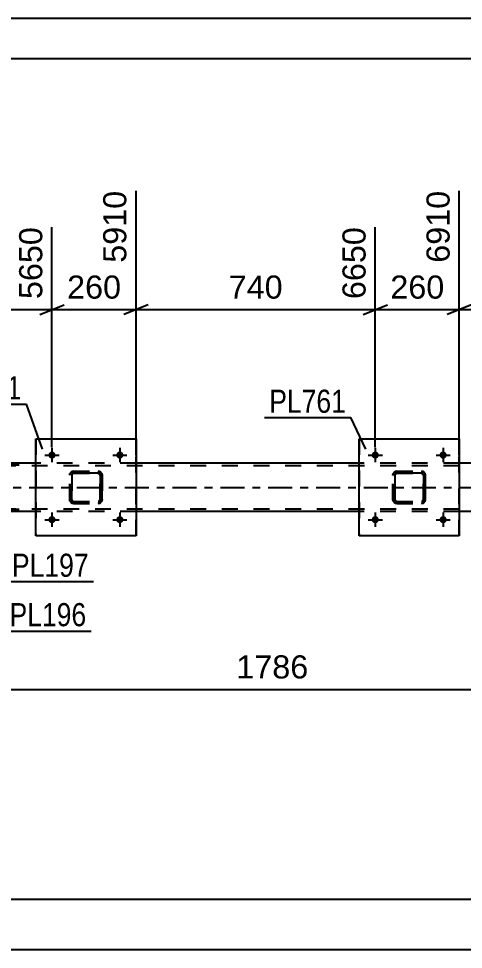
# Model space of a CAD drawing. Header units: millimetres. Extents: x -68 to 773, y -404 to 190.
# Drawn here: x 213.8 to 268.8, y 74.3 to 189.6 of the extents above; entities that cross this region are included whole.
import ezdxf

# ---------------------------------------------------------------- set-up
doc = ezdxf.new("R2010")
doc.units = ezdxf.units.MM
doc.linetypes.add('DXK_LINE_DOT2', pattern=[3.9198, 1.9599, -1.9599])
doc.linetypes.add('DXK_LINE_DOT3', pattern=[5.9187, 2.979, -0.9799, 0.9799, -0.9799])
doc.styles.add('Arial', font='ARIAL.TTF', dxfattribs={"height": 0.2})
doc.styles.add('Arial Narrow', font='ARIALN.TTF', dxfattribs={"height": 0.2})

# ---------------------------------------------------------------- blocks, each defined once
blk = doc.blocks.new('Unknown-318892922-1115')
at = {"color": 5, "linetype": 'Continuous'}
for p, q in [((773.35, 189.64), (-67.65, 189.64)), ((768.35, 184.64), (-62.65, 184.64))]:
    blk.add_line(p, q, dxfattribs=at)
blk = doc.blocks.new('Part-318892922-5623 - 5491')
at = {"color": 7, "linetype": 'DXK_LINE_DOT2'}
for p, q in [((220.13, 133.09), (220.16, 133.27)), ((220.17, 133.27), (220.13, 133.09)), ((220.13, 130.05), (220.13, 133.09)), ((220.13, 133.09), (220.13, 133.09)), ((220.13, 130.05), (220.13, 133.09)), ((220.37, 133.09), (220.39, 133.18)), ((220.38, 133.18), (220.37, 133.09)), ((220.37, 130.05), (220.37, 133.09)), ((220.37, 133.09), (220.37, 133.09)), ((220.37, 133.09), (220.37, 130.05)), ((220.44, 133.26), (220.38, 133.18)), ((220.39, 133.18), (220.44, 133.26)), ((220.42, 133.53), (220.61, 133.57)), ((220.61, 133.57), (220.43, 133.53)), ((220.44, 133.26), (220.52, 133.31)), ((220.51, 133.31), (220.44, 133.26)), ((220.61, 133.33), (220.51, 133.31)), ((220.52, 133.31), (220.61, 133.33)), ((220.61, 133.57), (223.65, 133.57)), ((220.61, 133.57), (220.61, 133.57)), ((220.61, 133.57), (223.65, 133.57)), ((220.61, 133.33), (223.65, 133.33)), ((220.61, 133.33), (220.61, 133.33)), ((223.65, 133.33), (220.61, 133.33)), ((223.65, 133.57), (223.65, 133.57)), ((223.65, 133.57), (223.83, 133.53)), ((223.83, 133.53), (223.65, 133.57)), ((223.65, 133.33), (223.65, 133.33)), ((223.65, 133.33), (223.74, 133.31)), ((223.74, 133.31), (223.65, 133.33)), ((223.74, 133.31), (223.74, 133.31)), ((223.74, 133.31), (223.82, 133.26)), ((223.82, 133.26), (223.74, 133.31)), ((223.82, 133.26), (223.87, 133.18)), ((223.87, 133.18), (223.82, 133.26)), ((223.87, 133.18), (223.89, 133.09)), ((223.89, 133.09), (223.87, 133.18)), ((223.89, 130.05), (223.89, 133.09)), ((223.89, 133.09), (223.89, 133.09)), ((223.89, 133.09), (223.89, 130.05)), ((224.09, 133.27), (224.13, 133.09)), ((224.13, 133.09), (224.09, 133.27)), ((224.13, 130.05), (224.13, 133.09)), ((224.13, 133.09), (224.13, 133.09)), ((224.13, 133.09), (224.13, 130.05)), ((220.13, 130.05), (220.13, 130.05)), ((220.16, 129.87), (220.13, 130.05)), ((220.13, 130.05), (220.17, 129.86)), ((220.37, 130.05), (220.37, 130.05)), ((220.39, 129.96), (220.37, 130.05)), ((220.37, 130.05), (220.38, 129.96)), ((220.38, 129.96), (220.44, 129.88)), ((220.44, 129.88), (220.39, 129.96)), ((220.42, 129.61), (220.43, 129.6)), ((220.61, 129.57), (220.42, 129.61)), ((220.43, 129.6), (220.61, 129.57)), ((220.52, 129.83), (220.44, 129.88)), ((220.44, 129.88), (220.51, 129.83)), ((220.51, 129.83), (220.61, 129.81)), ((220.61, 129.81), (220.52, 129.83)), ((220.61, 129.81), (223.65, 129.81)), ((220.61, 129.81), (220.61, 129.81)), ((220.61, 129.81), (223.65, 129.81)), ((220.61, 129.57), (223.65, 129.57)), ((220.61, 129.57), (220.61, 129.57)), ((220.61, 129.57), (223.65, 129.57)), ((223.74, 129.83), (223.65, 129.81)), ((223.65, 129.81), (223.74, 129.83)), ((223.65, 129.81), (223.65, 129.81)), ((223.83, 129.61), (223.65, 129.57)), ((223.65, 129.57), (223.83, 129.6)), ((223.65, 129.57), (223.65, 129.57)), ((223.82, 129.88), (223.74, 129.83)), ((223.74, 129.83), (223.82, 129.88)), ((223.87, 129.96), (223.82, 129.88)), ((223.82, 129.88), (223.87, 129.96)), ((223.89, 130.05), (223.87, 129.96)), ((223.87, 129.96), (223.89, 130.05)), ((223.89, 130.05), (223.89, 130.05)), ((224.13, 130.05), (224.09, 129.87)), ((224.09, 129.86), (224.13, 130.05)), ((224.13, 130.05), (224.13, 130.05))]:
    blk.add_line(p, q, dxfattribs=at)
at = {"color": 7, "linetype": 'DXK_LINE_DOT3'}
blk.add_line((222.13, 131.57), (222.12, 131.57), dxfattribs=at)
at = {"color": 7, "linetype": 'DXK_LINE_DOT2'}
for centre, start, end in [((220.61, 133.09), 112.5, 157.5), ((220.61, 133.09), 112.5, 157.5), ((223.65, 133.09), 22.5, 67.5), ((223.65, 133.09), 22.5, 67.5), ((220.61, 130.05), 202.5, 247.5), ((220.61, 130.05), 202.5, 247.5), ((223.65, 130.05), 292.5, 337.5), ((223.65, 130.05), 292.5, 337.5)]:
    blk.add_arc(centre, 0.48, start, end, dxfattribs=at)
blk = doc.blocks.new('Part-318892922-5622 - 5491')
at = {"color": 2, "linetype": 'Continuous'}
for p, q in [((215.93, 125.57), (215.93, 137.57)), ((215.93, 137.57), (215.93, 137.57)), ((215.93, 137.57), (228.33, 137.57)), ((228.33, 137.57), (228.33, 125.57)), ((215.93, 125.57), (215.93, 125.57)), ((228.33, 125.57), (215.93, 125.57))]:
    blk.add_line(p, q, dxfattribs=at)
at = {"color": 7, "linetype": 'DXK_LINE_DOT2'}
for p, q in [((215.93, 137.57), (215.93, 125.57)), ((215.93, 137.57), (215.93, 137.57)), ((228.33, 125.57), (228.33, 137.57)), ((215.93, 125.57), (215.93, 125.57))]:
    blk.add_line(p, q, dxfattribs=at)
blk = doc.blocks.new('Bolt-318892922-5713 - 5491')
at = {"linetype": 'Continuous'}
for points in [[(257.5, 135.57), (257.51, 135.66), (257.53, 135.75), (257.58, 135.83), (257.64, 135.9), (257.72, 135.95), (257.8, 135.99), (257.89, 136.01), (257.98, 136.01), (258.07, 135.99), (258.16, 135.95), (258.23, 135.9), (258.29, 135.83), (258.34, 135.75), (258.37, 135.66), (258.38, 135.57), (258.37, 135.48), (258.34, 135.39), (258.29, 135.31), (258.23, 135.24), (258.16, 135.19), (258.07, 135.15), (257.98, 135.13), (257.89, 135.13), (257.8, 135.15), (257.72, 135.19), (257.64, 135.24), (257.58, 135.31), (257.53, 135.39), (257.51, 135.48)], [(265.9, 135.57), (265.91, 135.66), (265.93, 135.75), (265.98, 135.83), (266.04, 135.9), (266.12, 135.95), (266.2, 135.99), (266.29, 136.01), (266.38, 136.01), (266.47, 135.99), (266.56, 135.95), (266.63, 135.9), (266.69, 135.83), (266.74, 135.75), (266.77, 135.66), (266.78, 135.57), (266.77, 135.48), (266.74, 135.39), (266.69, 135.31), (266.63, 135.24), (266.56, 135.19), (266.47, 135.15), (266.38, 135.13), (266.29, 135.13), (266.2, 135.15), (266.12, 135.19), (266.04, 135.24), (265.98, 135.31), (265.93, 135.39), (265.91, 135.48)]]:
    blk.add_hatch(color=1, dxfattribs=at).paths.add_polyline_path(points)
at = {"color": 1, "linetype": 'Continuous'}
for p, q in [((257.94, 136.45), (257.94, 134.69)), ((266.34, 136.45), (266.34, 134.69)), ((257.06, 135.57), (258.82, 135.57)), ((265.46, 135.57), (267.22, 135.57))]:
    blk.add_line(p, q, dxfattribs=at)
blk = doc.blocks.new('Part-318892922-5508 - 5491')
at = {"color": 7, "linetype": 'DXK_LINE_DOT2'}
for p, q in [((199.48, 134.25), (199.44, 134.09)), ((199.44, 134.09), (199.44, 129.05)), ((199.48, 134.27), (199.48, 134.25)), ((199.7, 134.09), (199.72, 134.18)), ((199.7, 134.09), (199.7, 129.05)), ((199.72, 134.18), (199.77, 134.26)), ((199.95, 134.57), (199.76, 134.53)), ((199.77, 134.26), (199.86, 134.31)), ((199.86, 134.31), (199.95, 134.33)), ((213.86, 134.57), (199.95, 134.57)), ((213.86, 134.33), (199.95, 134.33)), ((205.51, 134.53), (205.32, 134.57)), ((205.32, 134.33), (205.41, 134.31)), ((205.41, 134.31), (205.5, 134.26)), ((205.5, 134.26), (205.55, 134.18)), ((205.55, 134.18), (205.57, 134.09)), ((205.57, 134.09), (205.57, 129.05)), ((205.79, 134.25), (205.79, 134.27)), ((205.83, 134.09), (205.79, 134.25)), ((205.83, 134.09), (205.83, 129.05)), ((199.44, 129.05), (199.46, 128.98)), ((199.46, 128.98), (199.48, 128.87)), ((199.71, 128.98), (199.7, 129.05)), ((199.72, 128.96), (199.71, 128.98)), ((199.77, 128.88), (199.72, 128.96)), ((199.76, 128.61), (199.95, 128.57)), ((199.86, 128.83), (199.77, 128.88)), ((199.95, 128.81), (199.86, 128.83)), ((213.86, 128.81), (199.95, 128.81)), ((213.86, 128.57), (199.95, 128.57)), ((205.41, 128.83), (205.32, 128.81)), ((205.32, 128.57), (205.51, 128.61)), ((205.5, 128.88), (205.41, 128.83)), ((205.55, 128.96), (205.5, 128.88)), ((205.55, 128.96), (205.56, 128.98)), ((205.56, 128.98), (205.57, 129.05)), ((205.79, 128.87), (205.81, 128.98)), ((205.81, 128.98), (205.83, 129.05))]:
    blk.add_line(p, q, dxfattribs=at)
for centre, start, end in [((199.93, 134.07), 110.7583, 155.68), ((199.93, 129.07), 204.32, 249.2417)]:
    blk.add_arc(centre, 0.496, start, end, dxfattribs=at)
blk = doc.blocks.new('Part-318892922-5643 - 5491')
at = {"color": 2, "linetype": 'Continuous'}
for p, q in [((255.94, 125.57), (255.94, 137.57)), ((255.94, 137.57), (255.94, 137.57)), ((255.94, 137.57), (268.34, 137.57)), ((268.34, 137.57), (268.34, 125.57)), ((255.94, 125.57), (255.94, 125.57)), ((268.34, 125.57), (255.94, 125.57))]:
    blk.add_line(p, q, dxfattribs=at)
at = {"color": 7, "linetype": 'DXK_LINE_DOT2'}
for p, q in [((255.94, 137.57), (255.94, 125.57)), ((255.94, 137.57), (255.94, 137.57)), ((268.34, 125.57), (268.34, 137.57)), ((255.94, 125.57), (255.94, 125.57))]:
    blk.add_line(p, q, dxfattribs=at)
blk = doc.blocks.new('Part-318892922-5745 - 5491')
at = {"color": 7, "linetype": 'DXK_LINE_DOT2'}
for p, q in [((668.17, 134.25), (7.94, 134.25)), ((228.33, 134.57), (215.93, 134.57)), ((268.34, 134.57), (255.94, 134.57)), ((668.17, 128.89), (7.94, 128.89)), ((228.33, 128.57), (215.93, 128.57)), ((268.34, 128.57), (255.94, 128.57))]:
    blk.add_line(p, q, dxfattribs=at)
at = {"color": 2, "linetype": 'Continuous'}
for p, q in [((215.93, 134.57), (188.33, 134.57)), ((255.94, 134.57), (228.33, 134.57)), ((295.94, 134.57), (268.34, 134.57)), ((215.93, 128.57), (209.47, 128.57)), ((255.94, 128.57), (228.33, 128.57)), ((278.75, 128.57), (268.34, 128.57))]:
    blk.add_line(p, q, dxfattribs=at)
at = {"color": 7, "linetype": 'DXK_LINE_DOT3'}
blk.add_line((7.94, 131.57), (668.17, 131.57), dxfattribs=at)
blk = doc.blocks.new('Part-318892922-5617 - 5491')
at = {"color": 7, "linetype": 'DXK_LINE_DOT2'}
for p, q in [((260.13, 133.09), (260.17, 133.27)), ((260.13, 133.09), (260.14, 133.09)), ((260.13, 130.05), (260.13, 133.09)), ((260.17, 133.27), (260.14, 133.09)), ((260.14, 130.05), (260.14, 133.09)), ((260.39, 133.18), (260.37, 133.09)), ((260.38, 133.09), (260.37, 133.09)), ((260.37, 133.09), (260.37, 130.05)), ((260.38, 133.09), (260.39, 133.18)), ((260.38, 130.05), (260.38, 133.09)), ((260.39, 133.18), (260.45, 133.26)), ((260.44, 133.26), (260.39, 133.18)), ((260.43, 133.53), (260.61, 133.57)), ((260.62, 133.57), (260.43, 133.53)), ((260.52, 133.31), (260.44, 133.26)), ((260.45, 133.26), (260.52, 133.31)), ((260.52, 133.31), (260.62, 133.33)), ((260.61, 133.33), (260.52, 133.31)), ((260.62, 133.57), (260.61, 133.57)), ((260.61, 133.57), (263.65, 133.57)), ((260.61, 133.33), (260.62, 133.33)), ((263.65, 133.33), (260.61, 133.33)), ((260.62, 133.57), (263.66, 133.57)), ((260.62, 133.33), (263.66, 133.33)), ((263.65, 133.57), (263.66, 133.57)), ((263.65, 133.57), (263.83, 133.53)), ((263.66, 133.33), (263.65, 133.33)), ((263.74, 133.31), (263.65, 133.33)), ((263.84, 133.53), (263.66, 133.57)), ((263.66, 133.33), (263.75, 133.31)), ((263.74, 133.31), (263.75, 133.31)), ((263.82, 133.26), (263.74, 133.31)), ((263.75, 133.31), (263.83, 133.26)), ((263.87, 133.18), (263.82, 133.26)), ((263.83, 133.26), (263.88, 133.18)), ((263.89, 133.09), (263.87, 133.18)), ((263.88, 133.18), (263.9, 133.09)), ((263.9, 133.09), (263.89, 133.09)), ((263.89, 133.09), (263.89, 130.05)), ((263.9, 130.05), (263.9, 133.09)), ((264.09, 133.27), (264.13, 133.09)), ((264.14, 133.09), (264.1, 133.27)), ((264.14, 133.09), (264.13, 133.09)), ((264.13, 133.09), (264.13, 130.05)), ((264.14, 130.05), (264.14, 133.09)), ((260.14, 130.05), (260.13, 130.05)), ((260.17, 129.87), (260.13, 130.05)), ((260.14, 130.05), (260.17, 129.86)), ((260.37, 130.05), (260.38, 130.05)), ((260.37, 130.05), (260.39, 129.96)), ((260.39, 129.96), (260.38, 130.05)), ((260.45, 129.88), (260.39, 129.96)), ((260.39, 129.96), (260.44, 129.88)), ((260.43, 129.61), (260.43, 129.6)), ((260.61, 129.57), (260.43, 129.61)), ((260.43, 129.6), (260.62, 129.57)), ((260.44, 129.88), (260.52, 129.83)), ((260.52, 129.83), (260.45, 129.88)), ((260.62, 129.81), (260.52, 129.83)), ((260.52, 129.83), (260.61, 129.81)), ((260.62, 129.81), (260.61, 129.81)), ((260.61, 129.81), (263.65, 129.81)), ((260.62, 129.57), (260.61, 129.57)), ((260.61, 129.57), (263.65, 129.57)), ((260.62, 129.81), (263.66, 129.81)), ((260.62, 129.57), (263.66, 129.57)), ((263.65, 129.81), (263.74, 129.83)), ((263.65, 129.81), (263.66, 129.81)), ((263.83, 129.61), (263.65, 129.57)), ((263.65, 129.57), (263.66, 129.57)), ((263.75, 129.83), (263.66, 129.81)), ((263.66, 129.57), (263.84, 129.6)), ((263.74, 129.83), (263.82, 129.88)), ((263.83, 129.88), (263.75, 129.83)), ((263.82, 129.88), (263.87, 129.96)), ((263.88, 129.96), (263.83, 129.88)), ((263.87, 129.96), (263.89, 130.05)), ((263.9, 130.05), (263.88, 129.96)), ((263.89, 130.05), (263.9, 130.05)), ((264.13, 130.05), (264.09, 129.87)), ((264.1, 129.86), (264.14, 130.05)), ((264.13, 130.05), (264.14, 130.05))]:
    blk.add_line(p, q, dxfattribs=at)
at = {"color": 7, "linetype": 'DXK_LINE_DOT3'}
blk.add_line((262.14, 131.57), (262.13, 131.57), dxfattribs=at)
at = {"color": 7, "linetype": 'DXK_LINE_DOT2'}
for centre, start, end in [((260.61, 133.09), 112.5, 157.5), ((260.62, 133.09), 112.5, 157.5), ((263.65, 133.09), 22.5, 67.5), ((263.66, 133.09), 22.5, 67.5), ((260.61, 130.05), 202.5, 247.5), ((260.62, 130.05), 202.5, 247.5), ((263.65, 130.05), 292.5, 337.5), ((263.66, 130.05), 292.5, 337.5)]:
    blk.add_arc(centre, 0.48, start, end, dxfattribs=at)
blk = doc.blocks.new('Bolt-318892922-5711 - 5491')
at = {"linetype": 'Continuous'}
for points in [[(217.49, 135.57), (217.5, 135.66), (217.53, 135.75), (217.57, 135.83), (217.64, 135.9), (217.71, 135.95), (217.79, 135.99), (217.88, 136.01), (217.98, 136.01), (218.07, 135.99), (218.15, 135.95), (218.22, 135.9), (218.29, 135.83), (218.33, 135.75), (218.36, 135.66), (218.37, 135.57), (218.36, 135.48), (218.33, 135.39), (218.29, 135.31), (218.22, 135.24), (218.15, 135.19), (218.07, 135.15), (217.98, 135.13), (217.88, 135.13), (217.79, 135.15), (217.71, 135.19), (217.64, 135.24), (217.57, 135.31), (217.53, 135.39), (217.5, 135.48)], [(225.89, 135.57), (225.9, 135.66), (225.93, 135.75), (225.97, 135.83), (226.04, 135.9), (226.11, 135.95), (226.19, 135.99), (226.28, 136.01), (226.38, 136.01), (226.47, 135.99), (226.55, 135.95), (226.62, 135.9), (226.69, 135.83), (226.73, 135.75), (226.76, 135.66), (226.77, 135.57), (226.76, 135.48), (226.73, 135.39), (226.69, 135.31), (226.62, 135.24), (226.55, 135.19), (226.47, 135.15), (226.38, 135.13), (226.28, 135.13), (226.19, 135.15), (226.11, 135.19), (226.04, 135.24), (225.97, 135.31), (225.93, 135.39), (225.9, 135.48)]]:
    blk.add_hatch(color=1, dxfattribs=at).paths.add_polyline_path(points)
at = {"color": 1, "linetype": 'Continuous'}
for p, q in [((217.93, 136.45), (217.93, 134.69)), ((226.33, 136.45), (226.33, 134.69)), ((217.05, 135.57), (218.81, 135.57)), ((225.45, 135.57), (227.21, 135.57))]:
    blk.add_line(p, q, dxfattribs=at)
blk = doc.blocks.new('Bolt-318892922-5712 - 5491')
at = {"linetype": 'Continuous'}
for points in [[(257.5, 127.57), (257.51, 127.66), (257.53, 127.75), (257.58, 127.83), (257.64, 127.9), (257.72, 127.95), (257.8, 127.99), (257.89, 128.01), (257.98, 128.01), (258.07, 127.99), (258.16, 127.95), (258.23, 127.9), (258.29, 127.83), (258.34, 127.75), (258.37, 127.66), (258.38, 127.57), (258.37, 127.48), (258.34, 127.39), (258.29, 127.31), (258.23, 127.24), (258.16, 127.19), (258.07, 127.15), (257.98, 127.13), (257.89, 127.13), (257.8, 127.15), (257.72, 127.19), (257.64, 127.24), (257.58, 127.31), (257.53, 127.39), (257.51, 127.48)], [(265.9, 127.57), (265.91, 127.66), (265.93, 127.75), (265.98, 127.83), (266.04, 127.9), (266.12, 127.95), (266.2, 127.99), (266.29, 128.01), (266.38, 128.01), (266.47, 127.99), (266.56, 127.95), (266.63, 127.9), (266.69, 127.83), (266.74, 127.75), (266.77, 127.66), (266.78, 127.57), (266.77, 127.48), (266.74, 127.39), (266.69, 127.31), (266.63, 127.24), (266.56, 127.19), (266.47, 127.15), (266.38, 127.13), (266.29, 127.13), (266.2, 127.15), (266.12, 127.19), (266.04, 127.24), (265.98, 127.31), (265.93, 127.39), (265.91, 127.48)]]:
    blk.add_hatch(color=1, dxfattribs=at).paths.add_polyline_path(points)
at = {"color": 1, "linetype": 'Continuous'}
for p, q in [((257.94, 128.45), (257.94, 126.69)), ((266.34, 128.45), (266.34, 126.69)), ((257.06, 127.57), (258.82, 127.57)), ((265.46, 127.57), (267.22, 127.57))]:
    blk.add_line(p, q, dxfattribs=at)
blk = doc.blocks.new('Bolt-318892922-5770 - 5491')
at = {"linetype": 'Continuous'}
for points in [[(217.49, 127.57), (217.5, 127.66), (217.53, 127.75), (217.57, 127.83), (217.64, 127.9), (217.71, 127.95), (217.79, 127.99), (217.88, 128.01), (217.98, 128.01), (218.07, 127.99), (218.15, 127.95), (218.22, 127.9), (218.29, 127.83), (218.33, 127.75), (218.36, 127.66), (218.37, 127.57), (218.36, 127.48), (218.33, 127.39), (218.29, 127.31), (218.22, 127.24), (218.15, 127.19), (218.07, 127.15), (217.98, 127.13), (217.88, 127.13), (217.79, 127.15), (217.71, 127.19), (217.64, 127.24), (217.57, 127.31), (217.53, 127.39), (217.5, 127.48)], [(225.89, 127.57), (225.9, 127.66), (225.93, 127.75), (225.97, 127.83), (226.04, 127.9), (226.11, 127.95), (226.19, 127.99), (226.28, 128.01), (226.38, 128.01), (226.47, 127.99), (226.55, 127.95), (226.62, 127.9), (226.69, 127.83), (226.73, 127.75), (226.76, 127.66), (226.77, 127.57), (226.76, 127.48), (226.73, 127.39), (226.69, 127.31), (226.62, 127.24), (226.55, 127.19), (226.47, 127.15), (226.38, 127.13), (226.28, 127.13), (226.19, 127.15), (226.11, 127.19), (226.04, 127.24), (225.97, 127.31), (225.93, 127.39), (225.9, 127.48)]]:
    blk.add_hatch(color=1, dxfattribs=at).paths.add_polyline_path(points)
at = {"color": 1, "linetype": 'Continuous'}
for p, q in [((217.93, 128.45), (217.93, 126.69)), ((226.33, 128.45), (226.33, 126.69)), ((217.05, 127.57), (218.81, 127.57)), ((225.45, 127.57), (227.21, 127.57))]:
    blk.add_line(p, q, dxfattribs=at)
blk = doc.blocks.new('StraightDimension-318892922-18377 - 5491')
at = {"color": 7, "linetype": 'Continuous'}
for p, q in [((268.34, 135.57), (268.34, 168.29)), ((297.94, 136.57), (297.94, 163.79)), ((269.84, 154.2), (266.84, 153)), ((268.34, 153.6), (297.94, 153.6)), ((296.44, 153), (299.44, 154.2))]:
    blk.add_line(p, q, dxfattribs=at)
at = {"color": 0}
blk.add_wipeout([(287.07, 154.35), (287.07, 158.55), (279.2, 158.55), (279.2, 154.35)], dxfattribs=at)
at = {"color": 3, "style": 'Arial'}
blk.add_text('740', height=2.865, dxfattribs=at).set_placement((279.8, 154.95))
at = {"color": 0, "linetype": 'Continuous'}
blk.add_wipeout([(297.34, 164.39), (293.14, 164.39), (293.14, 154.3), (297.34, 154.3)], dxfattribs=at)
at = {"color": 3, "linetype": 'Continuous', "style": 'Arial'}
blk.add_text('7650', height=2.865, rotation=90.0002, dxfattribs=at).set_placement((296.74, 154.9))
blk = doc.blocks.new('StraightDimension-318892922-6744 - 5491')
at = {"color": 7, "linetype": 'Continuous'}
blk.add_line((-4.16, 80.56), (668.17, 80.56), dxfattribs=at)
blk = doc.blocks.new('StraightDimension-318892922-18378 - 5491')
at = {"color": 7, "linetype": 'Continuous'}
for p, q in [((268.34, 135.57), (268.34, 168.29)), ((257.94, 136.57), (257.94, 163.79)), ((256.44, 153), (259.44, 154.2)), ((257.94, 153.6), (268.34, 153.6)), ((269.84, 154.2), (266.84, 153))]:
    blk.add_line(p, q, dxfattribs=at)
at = {"color": 0}
blk.add_wipeout([(267.07, 154.35), (267.07, 158.55), (259.2, 158.55), (259.2, 154.35)], dxfattribs=at)
at = {"color": 3, "style": 'Arial'}
blk.add_text('260', height=2.865, dxfattribs=at).set_placement((259.8, 154.95))
at = {"color": 0, "linetype": 'Continuous'}
blk.add_wipeout([(267.74, 168.89), (263.54, 168.89), (263.54, 158.8), (267.74, 158.8)], dxfattribs=at)
at = {"color": 3, "linetype": 'Continuous', "style": 'Arial'}
blk.add_text('6910', height=2.865, rotation=90.0002, dxfattribs=at).set_placement((267.14, 159.4))
blk = doc.blocks.new('StraightDimension-318892922-6022 - 5491')
at = {"color": 7, "linetype": 'Continuous'}
for p, q in [((209.47, 125.57), (209.47, 86.15)), ((280.91, 119.1), (280.91, 96.35)), ((210.97, 107.15), (207.97, 105.95)), ((209.47, 106.55), (280.91, 106.55)), ((279.41, 105.95), (282.41, 107.15))]:
    blk.add_line(p, q, dxfattribs=at)
at = {"color": 0}
blk.add_wipeout([(250.24, 107.3), (250.24, 111.5), (240.14, 111.5), (240.14, 107.3)], dxfattribs=at)
at = {"color": 3, "style": 'Arial'}
blk.add_text('1786', height=2.865, dxfattribs=at).set_placement((240.74, 107.9))
at = {"color": 0, "linetype": 'Continuous'}
blk.add_wipeout([(280.31, 105.85), (276.11, 105.85), (276.11, 95.75), (280.31, 95.75)], dxfattribs=at)
at = {"color": 3, "linetype": 'Continuous', "style": 'Arial'}
blk.add_text('7224', height=2.865, rotation=90.0002, dxfattribs=at).set_placement((279.71, 96.35))
blk = doc.blocks.new('StraightDimension-318892922-6295 - 5491')
at = {"color": 7, "linetype": 'Continuous'}
blk.add_line((-4.96, 74.34), (668.97, 74.34), dxfattribs=at)
blk = doc.blocks.new('StraightDimension-318892922-18379 - 5491')
at = {"color": 7, "linetype": 'Continuous'}
for p, q in [((228.33, 135.57), (228.33, 168.29)), ((257.94, 136.57), (257.94, 163.79)), ((229.83, 154.2), (226.83, 153)), ((228.33, 153.6), (257.94, 153.6)), ((256.44, 153), (259.44, 154.2))]:
    blk.add_line(p, q, dxfattribs=at)
at = {"color": 0}
blk.add_wipeout([(247.07, 154.35), (247.07, 158.55), (239.2, 158.55), (239.2, 154.35)], dxfattribs=at)
at = {"color": 3, "style": 'Arial'}
blk.add_text('740', height=2.865, dxfattribs=at).set_placement((239.8, 154.95))
at = {"color": 0, "linetype": 'Continuous'}
blk.add_wipeout([(257.34, 164.39), (253.14, 164.39), (253.14, 154.3), (257.34, 154.3)], dxfattribs=at)
at = {"color": 3, "linetype": 'Continuous', "style": 'Arial'}
blk.add_text('6650', height=2.865, rotation=90.0002, dxfattribs=at).set_placement((256.74, 154.9))
blk = doc.blocks.new('StraightDimension-318892922-18380 - 5491')
at = {"color": 7, "linetype": 'Continuous'}
for p, q in [((228.33, 135.57), (228.33, 168.29)), ((217.93, 136.57), (217.93, 163.79)), ((216.43, 153), (219.43, 154.2)), ((217.93, 153.6), (228.33, 153.6)), ((229.83, 154.2), (226.83, 153))]:
    blk.add_line(p, q, dxfattribs=at)
at = {"color": 0}
blk.add_wipeout([(227.07, 154.35), (227.07, 158.55), (219.2, 158.55), (219.2, 154.35)], dxfattribs=at)
at = {"color": 3, "style": 'Arial'}
blk.add_text('260', height=2.865, dxfattribs=at).set_placement((219.8, 154.95))
at = {"color": 0, "linetype": 'Continuous'}
blk.add_wipeout([(227.73, 168.89), (223.53, 168.89), (223.53, 158.8), (227.73, 158.8)], dxfattribs=at)
at = {"color": 3, "linetype": 'Continuous', "style": 'Arial'}
blk.add_text('5910', height=2.865, rotation=90.0002, dxfattribs=at).set_placement((227.13, 159.4))
blk = doc.blocks.new('StraightDimension-318892922-18381 - 5491')
at = {"color": 7, "linetype": 'Continuous'}
for p, q in [((188.33, 135.57), (188.33, 168.29)), ((217.93, 136.57), (217.93, 163.79)), ((189.83, 154.2), (186.83, 153)), ((188.33, 153.6), (217.93, 153.6)), ((216.43, 153), (219.43, 154.2))]:
    blk.add_line(p, q, dxfattribs=at)
at = {"color": 0}
blk.add_wipeout([(207.07, 154.35), (207.07, 158.55), (199.2, 158.55), (199.2, 154.35)], dxfattribs=at)
at = {"color": 3, "style": 'Arial'}
blk.add_text('740', height=2.865, dxfattribs=at).set_placement((199.8, 154.95))
at = {"color": 0, "linetype": 'Continuous'}
blk.add_wipeout([(217.33, 164.39), (213.13, 164.39), (213.13, 154.3), (217.33, 154.3)], dxfattribs=at)
at = {"color": 3, "linetype": 'Continuous', "style": 'Arial'}
blk.add_text('5650', height=2.865, rotation=90.0002, dxfattribs=at).set_placement((216.73, 154.9))
blk = doc.blocks.new('Mark-318892922-5639 - 5491')
at = {"color": 30, "linetype": 'Continuous'}
for p in [(244.22, 140.21), (256.75, 136.31)]:
    blk.add_line(p, (254.92, 140.21), dxfattribs=at)
at = {"color": 0}
blk.add_wipeout([(254.32, 140.81), (254.32, 143.81), (244.82, 143.81), (244.82, 140.81)], dxfattribs=at)
blk.add_wipeout([(254.32, 140.81), (254.32, 143.81), (244.82, 143.81), (244.82, 140.81)], dxfattribs=at)
at = {"color": 3, "style": 'Arial Narrow'}
blk.add_text('PL761', height=2.863, dxfattribs=at).set_placement((244.82, 140.81))
blk = doc.blocks.new('Mark-318892922-5618 - 5491')
at = {"color": 30, "linetype": 'Continuous'}
for p in [(204.06, 141.87), (216.74, 136.31)]:
    blk.add_line(p, (214.77, 141.87), dxfattribs=at)
at = {"color": 0}
blk.add_wipeout([(214.17, 142.47), (214.17, 145.47), (204.66, 145.47), (204.66, 142.47)], dxfattribs=at)
blk.add_wipeout([(214.17, 142.47), (214.17, 145.47), (204.66, 145.47), (204.66, 142.47)], dxfattribs=at)
at = {"color": 3, "style": 'Arial Narrow'}
blk.add_text('PL761', height=2.863, dxfattribs=at).set_placement((204.66, 142.47))
blk = doc.blocks.new('Mark-318892922-5773 - 5491')
at = {"color": 30, "linetype": 'Continuous'}
for p, q in [((208.53, 120.13), (212.08, 113.77)), ((212.08, 113.77), (222.78, 113.77))]:
    blk.add_line(p, q, dxfattribs=at)
at = {"color": 0}
blk.add_wipeout([(222.18, 114.37), (222.18, 117.37), (212.68, 117.37), (212.68, 114.37)], dxfattribs=at)
blk.add_wipeout([(222.18, 114.37), (222.18, 117.37), (212.68, 117.37), (212.68, 114.37)], dxfattribs=at)
at = {"color": 3, "style": 'Arial Narrow'}
blk.add_text('PL196', height=2.863, dxfattribs=at).set_placement((212.68, 114.37))
blk = doc.blocks.new('Mark-318892922-5778 - 5491')
at = {"color": 30, "linetype": 'Continuous'}
for p, q in [((205.91, 128.17), (212.38, 119.89)), ((212.38, 119.89), (223.08, 119.89))]:
    blk.add_line(p, q, dxfattribs=at)
at = {"color": 0}
blk.add_wipeout([(222.48, 120.49), (222.48, 123.49), (212.98, 123.49), (212.98, 120.49)], dxfattribs=at)
blk.add_wipeout([(222.48, 120.49), (222.48, 123.49), (212.98, 123.49), (212.98, 120.49)], dxfattribs=at)
at = {"color": 3, "style": 'Arial Narrow'}
blk.add_text('PL197', height=2.863, dxfattribs=at).set_placement((212.98, 120.49))

msp = doc.modelspace()

# ---------------------------------------------------------------- block references
for name in ['Unknown-318892922-1115', 'Part-318892922-5622 - 5491', 'Part-318892922-5643 - 5491', 'Bolt-318892922-5711 - 5491', 'Bolt-318892922-5713 - 5491', 'Part-318892922-5745 - 5491', 'Part-318892922-5508 - 5491', 'Part-318892922-5623 - 5491', 'Part-318892922-5617 - 5491', 'Bolt-318892922-5770 - 5491', 'Bolt-318892922-5712 - 5491']:
    msp.add_blockref(name, (0, 0))

# ---------------------------------------------------------------- next in the draw order: block references
for name in ['StraightDimension-318892922-18377 - 5491', 'StraightDimension-318892922-6744 - 5491']:
    msp.add_blockref(name, (0, 0))

# ---------------------------------------------------------------- next in the draw order: block references
for name in ['StraightDimension-318892922-18378 - 5491', 'StraightDimension-318892922-6022 - 5491']:
    msp.add_blockref(name, (0, 0))

# ---------------------------------------------------------------- next in the draw order: block references
for name in ['StraightDimension-318892922-18379 - 5491', 'StraightDimension-318892922-6295 - 5491']:
    msp.add_blockref(name, (0, 0))

# ---------------------------------------------------------------- next in the draw order: block references
for name in ['StraightDimension-318892922-18380 - 5491', 'Mark-318892922-5639 - 5491', 'Mark-318892922-5773 - 5491']:
    msp.add_blockref(name, (0, 0))

# ---------------------------------------------------------------- next in the draw order: block references
for name in ['StraightDimension-318892922-18381 - 5491', 'Mark-318892922-5778 - 5491']:
    msp.add_blockref(name, (0, 0))

# ---------------------------------------------------------------- next in the draw order: block references
msp.add_blockref('Mark-318892922-5618 - 5491', (0, 0))

doc.saveas('drawing.dxf')
